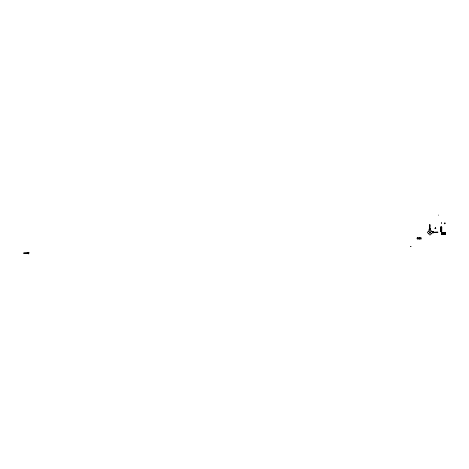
<?xml version="1.0" encoding="UTF-8"?>
<svg xmlns="http://www.w3.org/2000/svg" width="469" height="469" viewBox="0 0 469 469"><rect width="100%" height="100%" fill="white"/><g stroke="black" fill="none" stroke-linecap="round" stroke-linejoin="round"><path stroke-width="0.7" d="M418.547 238.844C420.951 240.556 419.679 236.089 420.007 238.868M418.741 239.043L418.741 237.76M419.708 238.85L419.708 237.959M429.504 229.499L429.416 229.054L429.563 229.306M433.045 231.838L433.286 232.817L432.905 232.817L432.905 231.709M438.65 215.248L438.65 215.013M28.392 253.506L28.586 253.436M433.098 231.985L433.098 232.601M441.769 234.043L441.734 232.489L443.234 234.019C438.269 234.037 446.893 234.084 441.734 234.031C443.815 235.227 443.985 231.258 441.81 232.466L441.81 234.031M441.499 223.32C441.517 223.01 441.347 222.916 441.558 223.42M441.188 227.236L441.106 227.606M441.177 227.225L441.136 231.276M433.239 232.202L432.957 232.477L433.292 232.395M435.332 228.127L435.449 228.151M28.416 252.809L28.169 252.838M28.556 252.949L28.199 252.873M417.211 237.994L417.773 237.906L417.158 238.006L417.158 238.797L417.779 238.85M420.558 238.797C420.863 236.569 419.978 239.589 421.156 238.897M429.457 229.118L430.395 229.118L430.395 229.499L429.287 229.499C428.754 228.415 431.064 228.632 430.284 229.716L429.71 229.716L429.786 224.37M429.962 229.447L429.786 229.165M432.688 232.325L433.333 232.307L433.151 231.762M432.91 231.762L433.426 231.709L433.426 232.7L433.479 231.809M444.829 223.297L444.975 223.103M433.473 232.624L432.688 232.706L432.688 232.132L433.245 232.132M429.786 229.452L429.891 229.089M28.568 252.908L28.269 252.785L28.433 253.506M433.204 232.507L432.951 232.202M432.969 232.348L433.198 232.513M445.486 232.606L444.02 232.466L445.527 234.019L444.565 234.019L444.559 233.691L445.544 232.46L445.527 234.043C441.657 233.597 446.23 234.828 445.486 233.544M442.554 233.328L442.273 233.691L443.234 233.662L441.78 233.691L441.734 232.466L442.267 232.606M445.527 233.662L444.559 233.668L444.846 233.328M428.643 233.761L431.339 231.065M429.997 229.447L429.997 229.112M444.067 232.466L444.026 234.06L444.02 232.489L445.521 232.483L444.559 232.489M443.193 232.606L442.267 232.46L443.228 232.46L442.273 233.691L442.273 232.507L443.234 232.483L441.851 232.489L441.816 234.025L443.234 234.019M444.096 232.489L444.559 232.606M444.067 233.691L445.486 233.662M441.851 233.902L442.273 234.019M443.193 233.908L442.244 234.06M444.137 233.902L445.063 234.054M445.063 233.902L445.48 233.908M445.527 234.054L444.026 234.06L445.527 234.019M444.565 234.019L444.102 234.025L444.137 232.507M441.294 222.646L441.634 222.646M444.196 223.256L445.122 223.256M441.487 227.231L440.807 227.166M440.96 227.313L441.364 227.359M440.96 227.506L441.364 227.553M440.96 227.746L441.364 227.746M440.96 227.811L441.364 227.828M441.364 227.893L440.96 227.94L441.265 227.723M435.168 228.045L435.601 228.045L435.601 228.602L435.168 228.602M440.936 228.174L441.388 228.174M434.98 228.192L435.9 228.192M429.786 229.036L430.137 229.036L430.137 229.845L429.786 229.845L429.862 229.036M429.34 229.253L430.296 229.306M428.854 229.312L430.583 229.306M429.34 229.364L430.167 229.452M433.239 232.091L432.91 232.003L432.951 232.589M437.677 232.079L433.526 232.331M432.559 232.284L438.04 232.202M432.91 232.647L433.526 232.601M419.984 237.906L418.547 237.959L420.036 238.006M420.558 238.006L421.156 237.959M28.586 252.498L28.204 252.445L28.204 253.436L28.586 253.336M27.958 252.932L23.813 253.19L27.958 253.19M28.122 252.979L28.931 252.979M23.45 253.061L28.931 253.055L28.931 252.709L27.958 252.668L28.064 253.553L28.064 252.562L28.802 252.557L28.802 253.131L28.246 253.172M28.246 253.248L28.58 253.26M28.046 253.5L28.574 253.506M429.416 229.499L429.416 229.065M428.643 231.065L431.339 233.761M445.491 232.507L445.491 233.263M445.058 232.894L445.058 233.269M445.081 233.668L445.081 234.037M444.565 232.507L444.559 233.691M444.161 233.286L444.155 234.037M442.795 233.668L442.795 234.037M442.771 232.894L442.771 233.269M442.302 233.286L442.302 233.656M441.552 227.078L441.464 231.17M441.083 227.078L441.083 231.276M440.667 227.078L440.667 231.276M433.368 232.208L433.368 232.56L432.559 232.56L432.559 232.208M433.098 231.276L433.098 233.005M430.179 228.878L430.225 229.493M429.909 228.878L429.909 224.727L429.657 228.878M429.973 229.112L429.903 229.716M429.387 228.878L429.34 229.493M420.963 237.812L420.963 239.043M417.592 237.76L417.592 239.043M417.263 237.906L417.263 238.897M28.586 252.445L28.58 253.553M28.392 252.263L28.392 253.987M28.122 252.709L28.122 253.055M429.991 229.716L427.294 232.413L429.991 235.11L432.688 232.413L429.991 229.716M410.967 246.407L410.621 246.418L410.967 246.407M444.929 222.986L444.641 223.795L444.929 222.986M441.798 227.078L440.42 227.078L440.42 231.276L441.798 231.276L441.798 227.078M441.388 227.207L440.936 227.143L440.936 228.239L441.388 228.239L441.388 227.143M435.455 227.922L435.168 228.731L435.455 227.922"/></g></svg>
